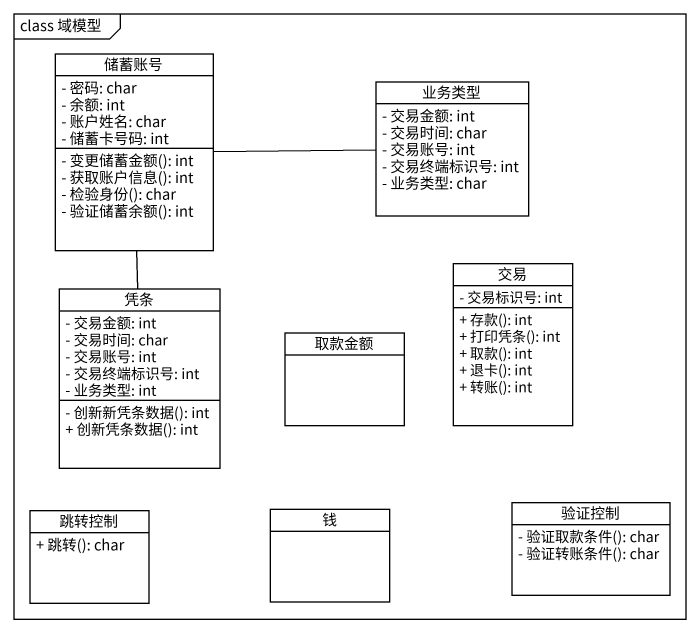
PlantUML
@startuml
mainframe class 域模型
hide circle
hide empty members
skinparam classAttributeIconSize 0
class 储蓄账号 {
  - 密码: char
  - 余额: int
  - 账户姓名: char
  - 储蓄卡号码: int
  - 变更储蓄金额(): int
  - 获取账户信息(): int
  - 检验身份(): char
  - 验证储蓄余额(): int
}
class 业务类型 {
  - 交易金额: int
  - 交易时间: char
  - 交易账号: int
  - 交易终端标识号: int
  - 业务类型: char
}
class 凭条 {
  - 交易金额: int
  - 交易时间: char
  - 交易账号: int
  - 交易终端标识号: int
  - 业务类型: int
  - 创新新凭条数据(): int
  + 创新凭条数据(): int
}
class 交易 {
  - 交易标识号: int
  + 存款(): int
  + 打印凭条(): int
  + 取款(): int
  + 退卡(): int
  + 转账(): int
}
class 取款金额
class 跳转控制 {
  + 跳转(): char
}
class 钱
class 验证控制 {
  - 验证取款条件(): char
  - 验证转账条件(): char
}
储蓄账号 -right- 业务类型
储蓄账号 -- 凭条
@enduml
